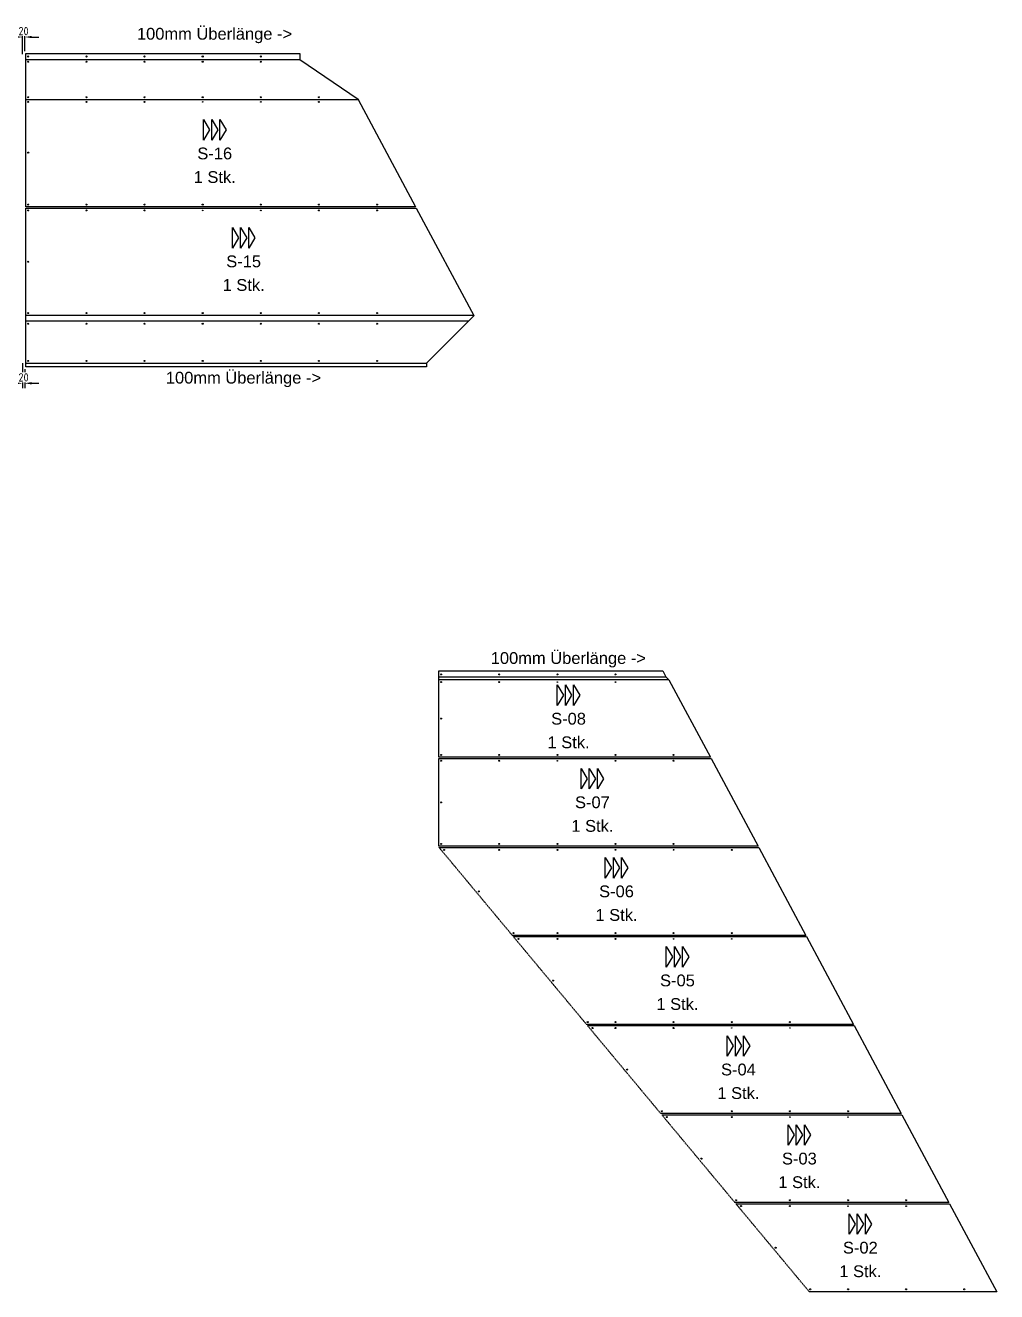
# Model space of a CAD drawing. Header units: millimetres. Extents: x 3800000 to 6300000, y 450000 to 1350000.
# Drawn here: x 5488000 to 5496235, y 1200425 to 1211159 of the extents above; entities that cross this region are included whole.
import ezdxf

# ---------------------------------------------------------------- set-up
doc = ezdxf.new("R2010")
doc.units = ezdxf.units.MM
doc.linetypes.add('Strichliert 5_2.5mm', pattern=[7.5, 5, -2.5])
for name, color, linetype, true_color in [('ANSICHT Paneel Verlegerichtung', 1, 'Continuous', 0xff0000), ('Bohr', 3, 'Continuous', 0x00ff00), ('FERTIGUNG 02 Bemassung Bohrung', 1, 'Continuous', 0xff0000), ('FERTIGUNG 04 Außenkontur 45° abgefast', 6, 'Strichliert 5_2.5mm', 0xff00ff), ('FERTIGUNG 04 Fräsung Ansichtseite 90°', 1, 'Strichliert 5_2.5mm', 0xff0000), ('FERTIGUNG 04 Fräsung Rückseite 135°', 5, 'Strichliert 5_2.5mm', 0x0000ff), ('FERTIGUNG 04 Fräsung Rückseite 90°', 4, 'Strichliert 5_2.5mm', 0x00ffff), ('Outside', 2, 'Continuous', 0xffff00), ('TXT', 7, 'Continuous', 0xffffff)]:
    doc.layers.add(name, color=color, linetype=linetype, true_color=true_color)
doc.styles.add('Arial Regular', font='arial.ttf')
doc.styles.add('ICC_M1_20', font='')
doc.styles.get('ICC_M1_20').set_extended_font_data('isocp2')
doc.dimstyles.new('ICC_M1_20', dxfattribs={"dimscale": 20, "dimtxt": 3.5, "dimasz": 3, "dimexe": 2, "dimexo": 1, "dimgap": 0.75, "dimtad": 1, "dimtoh": 1, "dimdec": 0, "dimzin": 4, "dimdsep": 46, "dimtxsty": 'ICC_M1_20', "dimcen": 2, "dimadec": 0, "dimazin": 1, "dimtfac": 1, "dimtdec": 4, "dimtix": 1, "dimtofl": 0, "dimtmove": 1, "dimatfit": 3, "dimfxl": 10, "dimfxlon": 1, "dimtfill": 1, "dimtfillclr": 256, "dimtolj": 1, "dimtzin": 1, "dimarcsym": 0})

# ---------------------------------------------------------------- blocks, each defined once
blk = doc.blocks.new('*D83')
at = {"layer": 'Defpoints', "color": 0}
for p in [(5487975, 1210895), (5487995, 1210920)]:
    blk.add_point(p, dxfattribs=at)
at = {"layer": 'FERTIGUNG 02 Bemassung Bohrung', "color": 0, "lineweight": -2}
for p, q in [((5487915, 1211060), (5487855, 1211060)), ((5487975, 1210915), (5487975, 1211100)), ((5487995, 1210940), (5487995, 1211100)), ((5488055, 1211060), (5488115, 1211060))]:
    blk.add_line(p, q, dxfattribs=at)
at = {"layer": 'FERTIGUNG 02 Bemassung Bohrung', "color": 0}
for points in [[(5487915, 1211050), (5487915, 1211070), (5487975, 1211060)], [(5488055, 1211070), (5488055, 1211050), (5487995, 1211060)]]:
    blk.add_solid(points, dxfattribs=at)
at = {"layer": 'FERTIGUNG 02 Bemassung Bohrung', "color": 0, "insert": (5487985, 1211110), "char_height": 70, "attachment_point": 5, "style": 'ICC_M1_20', "bg_fill": 3, "box_fill_scale": 1.1, "bg_fill_color": 9, "bg_fill_true_color": 13158600, "bg_fill_transparency": 0}
blk.add_mtext('\\A1;20', dxfattribs=at)
at = {"layer": 'Defpoints', "color": 0}
blk.add_point((5487995, 1211060), dxfattribs=at)
blk = doc.blocks.new('*D85')
at = {"layer": 'Defpoints', "color": 0}
blk.add_point((5487975, 1208315), dxfattribs=at)
at = {"layer": 'FERTIGUNG 02 Bemassung Bohrung', "color": 0, "lineweight": -2}
for p, q in [((5487975, 1208295), (5487975, 1208085)), ((5487995, 1208245), (5487995, 1208085)), ((5487915, 1208125), (5487855, 1208125)), ((5488055, 1208125), (5488115, 1208125))]:
    blk.add_line(p, q, dxfattribs=at)
at = {"layer": 'FERTIGUNG 02 Bemassung Bohrung', "color": 0}
for points in [[(5487915, 1208115), (5487915, 1208135), (5487975, 1208125)], [(5488055, 1208135), (5488055, 1208115), (5487995, 1208125)]]:
    blk.add_solid(points, dxfattribs=at)
at = {"layer": 'FERTIGUNG 02 Bemassung Bohrung', "color": 0, "insert": (5487985, 1208175), "char_height": 70, "attachment_point": 5, "style": 'ICC_M1_20', "bg_fill": 3, "box_fill_scale": 1.1, "bg_fill_color": 9, "bg_fill_true_color": 13158600, "bg_fill_transparency": 0}
blk.add_mtext('\\A1;20', dxfattribs=at)
at = {"layer": 'Defpoints', "color": 0}
for p in [(5487995, 1208265), (5487975, 1208125)]:
    blk.add_point(p, dxfattribs=at)

msp = doc.modelspace()

# ---------------------------------------------------------------- linework, layer by layer
at = {"layer": 'ANSICHT Paneel Verlegerichtung'}
for points in [[(5489510.4, 1210186.5), (5489510.4, 1210360), (5489562.5, 1210273.3)], [(5489579.9, 1210186.5), (5489579.9, 1210360), (5489631.9, 1210273.3)], [(5489649.3, 1210186.5), (5489649.3, 1210360), (5489701.4, 1210273.3)], [(5489755.5, 1209271.5), (5489755.5, 1209445), (5489807.6, 1209358.3)], [(5489825, 1209271.5), (5489825, 1209445), (5489877, 1209358.3)], [(5489894.4, 1209271.5), (5489894.4, 1209445), (5489946.5, 1209358.3)], [(5492510.1, 1205395), (5492510.1, 1205568.5), (5492562.1, 1205481.8)], [(5492579.5, 1205395), (5492579.5, 1205568.5), (5492631.6, 1205481.8)], [(5492648.9, 1205395), (5492648.9, 1205568.5), (5492701, 1205481.8)], [(5492712.3, 1204686.5), (5492712.3, 1204860), (5492764.4, 1204773.3)], [(5492781.7, 1204686.5), (5492781.7, 1204860), (5492833.8, 1204773.3)], [(5492851.1, 1204686.5), (5492851.1, 1204860), (5492903.2, 1204773.3)], [(5492916.6, 1203931.5), (5492916.6, 1204105), (5492968.7, 1204018.3)], [(5492986, 1203931.5), (5492986, 1204105), (5493038.1, 1204018.3)], [(5493055.5, 1203931.5), (5493055.5, 1204105), (5493107.5, 1204018.3)], [(5493433.4, 1203176.5), (5493433.4, 1203350), (5493485.5, 1203263.3)], [(5493502.9, 1203176.5), (5493502.9, 1203350), (5493554.9, 1203263.3)], [(5493572.3, 1203176.5), (5493572.3, 1203350), (5493624.4, 1203263.3)], [(5493950.3, 1202421.5), (5493950.3, 1202595), (5494002.4, 1202508.3)], [(5494019.7, 1202421.5), (5494019.7, 1202595), (5494071.8, 1202508.3)], [(5494089.1, 1202421.5), (5494089.1, 1202595), (5494141.2, 1202508.3)], [(5494467.1, 1201666.5), (5494467.1, 1201840), (5494519.2, 1201753.3)], [(5494536.6, 1201666.5), (5494536.6, 1201840), (5494588.6, 1201753.3)], [(5494606, 1201666.5), (5494606, 1201840), (5494658, 1201753.3)], [(5494984, 1200911.5), (5494984, 1201085), (5495036, 1200998.3)], [(5495053.4, 1200911.5), (5495053.4, 1201085), (5495105.4, 1200998.3)], [(5495122.8, 1200911.5), (5495122.8, 1201085), (5495174.9, 1200998.3)]]:
    msp.add_lwpolyline(points, close=True, dxfattribs=at)
at = {"layer": 'Bohr', "linetype": 'ByBlock', "lineweight": -2}
for centre, radius in [((5488025, 1210895), 4.25), ((5488025, 1210850), 4.25), ((5488517.9, 1210895), 4.25), ((5488517.9, 1210850), 4.25), ((5489010.7, 1210895), 4.25), ((5489010.7, 1210850), 4.25), ((5489503.6, 1210895), 4.25), ((5489503.6, 1210850), 4.25), ((5489996.4, 1210895), 4.25), ((5489996.4, 1210850), 4.25), ((5488025, 1210550), 4.25), ((5488025, 1210510), 4.25), ((5488517.9, 1210550), 4.25), ((5488517.9, 1210510), 4.25), ((5489010.7, 1210550), 4.25), ((5489010.7, 1210510), 4.25), ((5489503.6, 1210550), 4.25), ((5489503.6, 1210510), 2.55), ((5489996.4, 1210550), 4.25), ((5489996.4, 1210510), 2.55), ((5490489.3, 1210550), 4.25), ((5490489.3, 1210510), 4.25), ((5488025, 1210080), 4.25), ((5488025, 1209640), 4.25), ((5488517.9, 1209640), 4.25), ((5489010.7, 1209640), 4.25), ((5489503.6, 1209640), 4.25), ((5489996.4, 1209640), 4.25), ((5490489.3, 1209640), 4.25), ((5490982.1, 1209640), 4.25), ((5488025, 1209590), 4.25), ((5488517.9, 1209590), 4.25), ((5489010.7, 1209590), 4.25), ((5489503.6, 1209590), 2.55), ((5489996.4, 1209590), 2.55), ((5490489.3, 1209590), 4.25), ((5490982.1, 1209590), 4.25), ((5488025, 1209155), 4.25), ((5488025, 1208720), 4.25), ((5488517.9, 1208720), 4.25), ((5489010.7, 1208720), 4.25), ((5489503.6, 1208720), 4.25), ((5489996.4, 1208720), 4.25), ((5490489.3, 1208720), 4.25), ((5490982.1, 1208720), 4.25), ((5488025, 1208630), 4.25), ((5488517.9, 1208630), 4.25), ((5489010.7, 1208630), 4.25), ((5489503.6, 1208630), 4.25), ((5489996.4, 1208630), 4.25), ((5490489.3, 1208630), 4.25), ((5490982.1, 1208630), 4.25), ((5488025, 1208315), 4.25), ((5488517.9, 1208315), 4.25), ((5489010.7, 1208315), 4.25), ((5489503.6, 1208315), 4.25), ((5489996.4, 1208315), 4.25), ((5490489.3, 1208315), 4.25), ((5490982.1, 1208315), 4.25), ((5491525, 1205657), 4.25), ((5491525, 1205592), 4.25), ((5492017.9, 1205657), 4.25), ((5492017.9, 1205592), 4.25), ((5492510.7, 1205657), 4.25), ((5492510.7, 1205592), 2.55), ((5493003.6, 1205657), 4.25), ((5493003.6, 1205592), 2.55), ((5491525, 1205283.5), 4.25), ((5491525, 1204975), 4.25), ((5491525, 1204925), 4.25), ((5492017.9, 1204975), 4.25), ((5492017.9, 1204925), 4.25), ((5492510.7, 1204975), 4.25), ((5492510.7, 1204925), 2.55), ((5493003.6, 1204975), 4.25), ((5493003.6, 1204925), 2.55), ((5493496.4, 1204975), 4.25), ((5493496.4, 1204925), 4.25), ((5491525, 1204572.5), 4.25), ((5491525, 1204220), 4.25), ((5491551, 1204170), 4.25), ((5492017.9, 1204220), 4.25), ((5492017.9, 1204170), 4.25), ((5492510.7, 1204220), 4.25), ((5492510.7, 1204170), 4.25), ((5493003.6, 1204220), 4.25), ((5493003.6, 1204170), 2.55), ((5493496.4, 1204220), 4.25), ((5493496.4, 1204170), 2.55), ((5493989.3, 1204170), 4.25), ((5491844.8, 1203817.5), 4.25), ((5492138.5, 1203465), 4.25), ((5492180.2, 1203415), 4.25), ((5492510.7, 1203465), 4.25), ((5492510.7, 1203415), 4.25), ((5493003.6, 1203465), 4.25), ((5493003.6, 1203415), 4.25), ((5493496.4, 1203465), 4.25), ((5493496.4, 1203415), 2.55), ((5493989.3, 1203465), 4.25), ((5493989.3, 1203415), 2.55), ((5492474, 1203062.5), 4.25), ((5492767.7, 1202710), 4.25), ((5492809.4, 1202660), 4.25), ((5493003.6, 1202710), 4.25), ((5493003.6, 1202660), 4.25), ((5493496.4, 1202710), 4.25), ((5493496.4, 1202660), 4.25), ((5493989.3, 1202710), 4.25), ((5494482.1, 1202710), 4.25), ((5493989.3, 1202660), 2.55), ((5494482.1, 1202660), 2.55), ((5493103.1, 1202307.5), 4.25), ((5493396.9, 1201955), 4.25), ((5493989.3, 1201955), 4.25), ((5494482.1, 1201955), 4.25), ((5494975, 1201955), 4.25), ((5493438.5, 1201905), 4.25), ((5493989.3, 1201905), 4.25), ((5494482.1, 1201905), 2.55), ((5494975, 1201905), 2.55), ((5493732.3, 1201552.5), 4.25), ((5494026, 1201200), 4.25), ((5494482.1, 1201200), 4.25), ((5494975, 1201200), 4.25), ((5495467.9, 1201200), 4.25), ((5494067.7, 1201150), 4.25), ((5494482.1, 1201150), 4.25), ((5494975, 1201150), 2.55), ((5495467.9, 1201150), 2.55), ((5494361.5, 1200797.5), 4.25), ((5494655.2, 1200445), 4.25), ((5494975, 1200445), 4.25), ((5495467.9, 1200445), 4.25), ((5495960.7, 1200445), 4.25)]:
    msp.add_circle(centre, radius, dxfattribs=at)
at = {"layer": 'FERTIGUNG 04 Außenkontur 45° abgefast'}
for p, q in [((5492129.1, 1203445), (5491508.3, 1204190)), ((5492758.3, 1202690), (5492137.5, 1203435)), ((5493387.4, 1201935), (5492766.6, 1202680)), ((5494016.5, 1201180), (5493395.7, 1201925)), ((5494645.7, 1200425), (5494024.9, 1201170))]:
    msp.add_line(p, q, dxfattribs=at)
at = {"layer": 'FERTIGUNG 04 Fräsung Ansichtseite 90°'}
msp.add_line((5488005, 1208655), (5491761, 1208655), dxfattribs=at)
at = {"layer": 'FERTIGUNG 04 Fräsung Rückseite 135°'}
msp.add_line((5488005, 1210530), (5490821.6, 1210530), dxfattribs=at)
at = {"layer": 'FERTIGUNG 04 Fräsung Rückseite 90°'}
for p, q in [((5488005, 1210870), (5490327.5, 1210870)), ((5491802, 1208700), (5488005, 1208700)), ((5488005, 1208295), (5491401, 1208295)), ((5491505, 1205637), (5493431.4, 1205637)), ((5493456.4, 1205612), (5491505, 1205612))]:
    msp.add_line(p, q, dxfattribs=at)
at = {"layer": 'Outside', "linetype": 'ByBlock', "lineweight": -2}
for points in [[(5488005, 1210920), (5490327.5, 1210920), (5490327.5, 1210870), (5490821.6, 1210534), (5490821.6, 1210530), (5491309.1, 1209620), (5488005, 1209620)], [(5488005, 1209610), (5491314.5, 1209610), (5491802, 1208700), (5491802, 1208696), (5491401, 1208295), (5491401, 1208265), (5488005, 1208265)], [(5491505, 1205687), (5493404.6, 1205687), (5493431.4, 1205637), (5493456.4, 1205612), (5493808.4, 1204955), (5491505, 1204955)], [(5491505, 1204945), (5493813.7, 1204945), (5494212.9, 1204200), (5491505, 1204200)]]:
    msp.add_lwpolyline(points, close=True, dxfattribs=at)
for points in [[(5491508.3, 1204190), (5494218.2, 1204190), (5494617.4, 1203445), (5492129.1, 1203445)], [(5492137.5, 1203435), (5494622.7, 1203435), (5495021.8, 1202690), (5492758.3, 1202690)], [(5492766.6, 1202680), (5495027.2, 1202680), (5495426.3, 1201935), (5493387.4, 1201935)], [(5493395.7, 1201925), (5495431.7, 1201925), (5495830.8, 1201180), (5494016.5, 1201180)], [(5494024.9, 1201170), (5495836.2, 1201170), (5496235.3, 1200425), (5494645.7, 1200425)]]:
    msp.add_lwpolyline(points, dxfattribs=at)

# ---------------------------------------------------------------- texts
at = {"layer": 'TXT', "color": 1, "true_color": 0xff0000, "char_height": 100, "width": 2772.826, "attachment_point": 5, "style": 'Arial Regular'}
for insert in [(5489604.2, 1211072.5), (5489849.3, 1208157.5), (5492603.9, 1205781)]:
    msp.add_mtext('100mm Überlänge ->', dxfattribs=dict(at, insert=insert))
at = {"layer": 'TXT', "char_height": 100, "attachment_point": 5, "style": 'Arial Regular'}
for s, insert, width in [('S-16', (5489605.9, 1210072.5), 763.043), ('1 Stk.', (5489605.9, 1209872.5), 857.609), ('S-15', (5489851, 1209157.5), 765.217), ('1 Stk.', (5489851, 1208957.5), 857.609), ('S-08', (5492605.5, 1205281), 764.13), ('1 Stk.', (5492605.5, 1205081), 857.609), ('S-07', (5492807.8, 1204572.5), 763.043), ('1 Stk.', (5492807.8, 1204372.5), 857.609), ('S-06', (5493012.1, 1203817.5), 763.043), ('1 Stk.', (5493012.1, 1203617.5), 857.609), ('S-05', (5493528.9, 1203062.5), 765.217), ('1 Stk.', (5493528.9, 1202862.5), 857.609), ('S-04', (5494045.8, 1202307.5), 761.957), ('1 Stk.', (5494045.8, 1202107.5), 857.609), ('S-03', (5494562.6, 1201552.5), 763.043), ('1 Stk.', (5494562.6, 1201352.5), 857.609), ('S-02', (5495079.4, 1200797.5), 760.87), ('1 Stk.', (5495079.4, 1200597.5), 857.609)]:
    msp.add_mtext(s, dxfattribs=dict(at, insert=insert, width=width))

# ---------------------------------------------------------------- next in the draw order: dimensions: what is measured, and where the dimension line sits
at = {"layer": 'FERTIGUNG 02 Bemassung Bohrung'}
for base, p1, p2, picture, middle in [((5487995, 1211060), (5487975, 1210895), (5487995, 1210920), '*D83', (5487985, 1211110)), ((5487975, 1208125), (5487995, 1208265), (5487975, 1208315), '*D85', (5487985, 1208175))]:
    dim = msp.add_linear_dim(base=base, p1=p1, p2=p2, text='20', dimstyle='ICC_M1_20', override={"dimscale": 20, "dimtih": 0, "dimtoh": 0, "dimlfac": 1, "dimzin": 1, "dimsah": 0, "dimtzin": 4}, dxfattribs=at)
    dim.commit()
    dim.dimension.update_dxf_attribs({"geometry": picture, "text_midpoint": middle})

doc.saveas('drawing.dxf')
